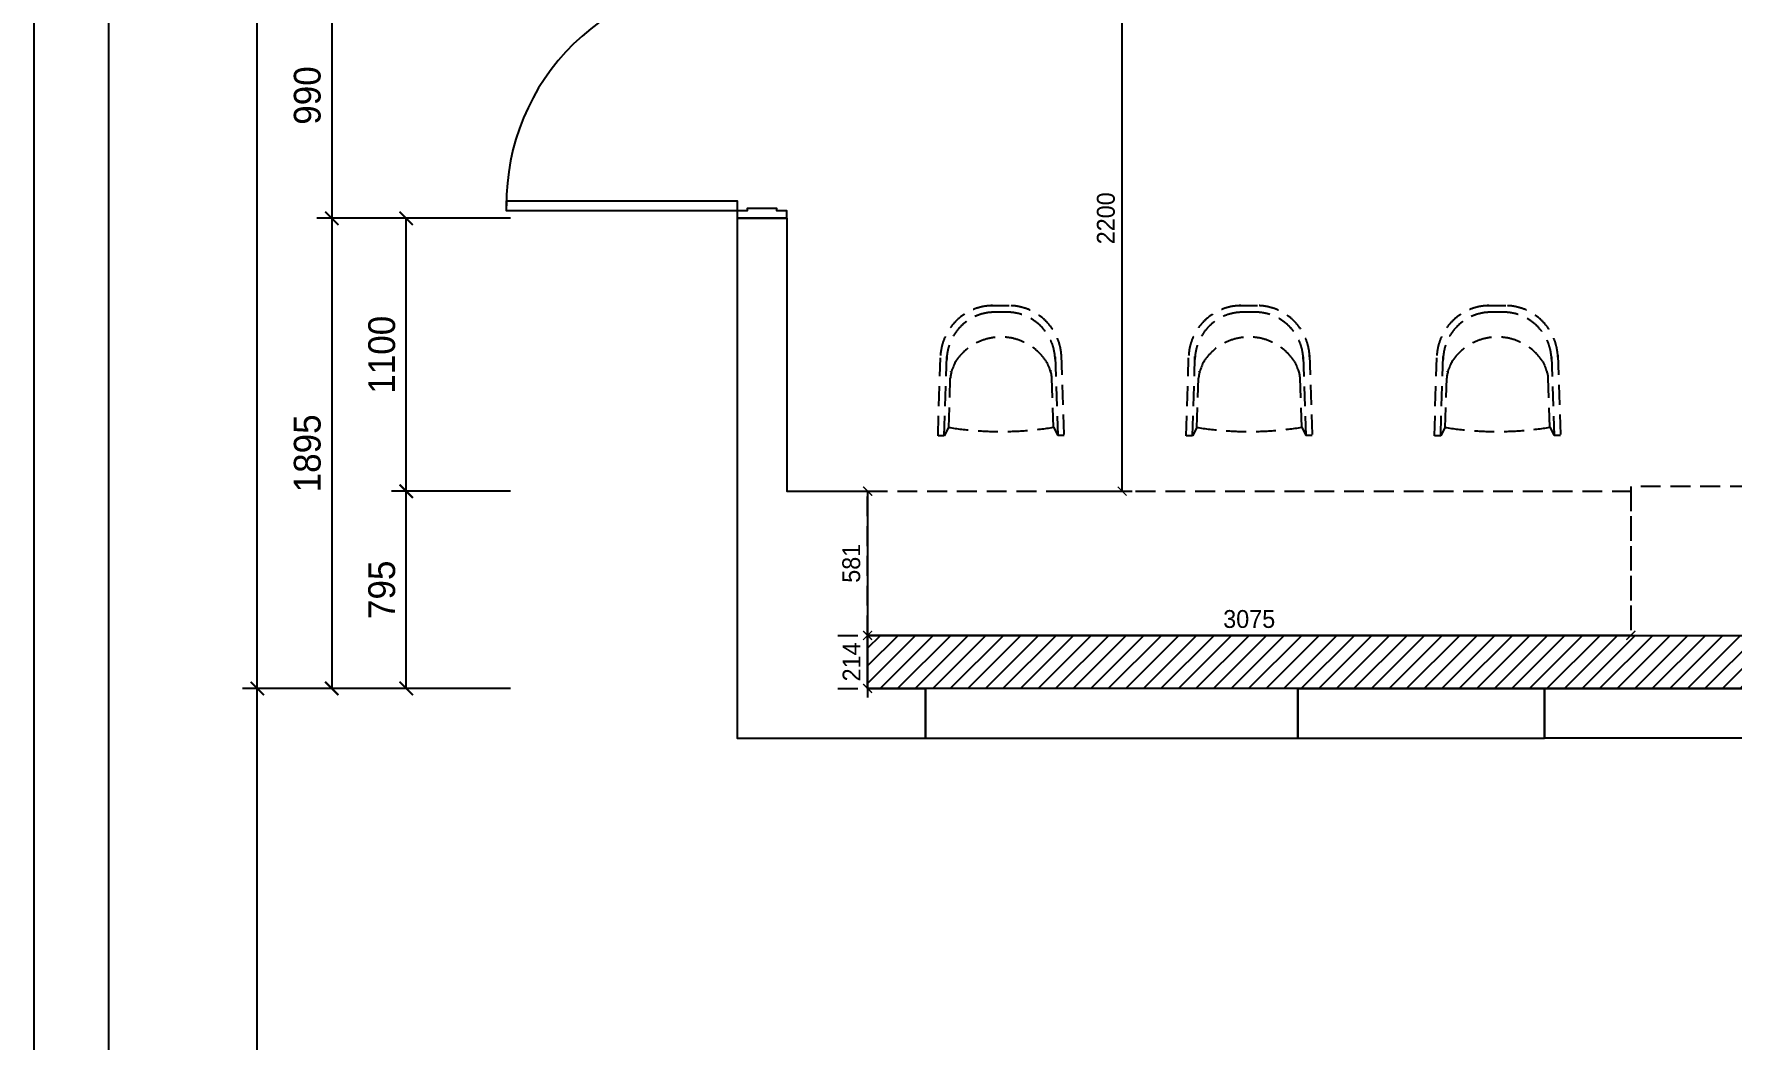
# Model space of a CAD drawing. Header units: millimetres. Extents: x 166504 to 219682, y 69800 to 112988.
# Drawn here: x 167104 to 173942, y 82182 to 86234 of the extents above; entities that cross this region are included whole.
import ezdxf
from ezdxf.enums import TextEntityAlignment as Align

# ---------------------------------------------------------------- set-up
doc = ezdxf.new("R2010")
doc.units = ezdxf.units.MM
doc.header["$LTSCALE"] = 100
doc.header["$PDMODE"] = 3
doc.linetypes.add('DH-HID2', pattern=[1.2, 0.8, -0.4])
doc.layers.get('DEFPOINTS').update_dxf_attribs({"color": 248})
for name, color, linetype in [('07-DIM WAL', 5, 'Continuous'), ('C-WALL1', 2, 'Continuous'), ('C-WIN', 4, 'Continuous'), ('CO-DO-FR', 7, 'Continuous'), ('CO-DOOR', 8, 'Continuous'), ('E-DIM(OUT)', 1, 'Continuous'), ('F-SYM', 7, 'Continuous'), ('FORM(YOURNAME)-11', 1, 'Continuous'), ('FU-FURM', 251, 'DH-HID2'), ('FUR1', 6, 'Continuous'), ('WAL NEW', 3, 'Continuous')]:
    doc.layers.add(name, color=color, linetype=linetype)
doc.styles.add('YOURNAME', font='HY울릉도M.TTF')
doc.dimstyles.new('YOURNAME-40', dxfattribs={"dimscale": 40, "dimtxt": 1.8, "dimasz": 0.9, "dimexe": 1, "dimexo": 3, "dimgap": 0.7, "dimtad": 1, "dimdec": 0, "dimzin": 0, "dimdsep": 46, "dimtxsty": 'YOURNAME', "dimblk": 'ARCHTICK', "dimcen": 0, "dimclrd": 1, "dimclre": 1, "dimclrt": 7, "dimadec": 0, "dimazin": 0, "dimtfac": 1, "dimtdec": 0, "dimtix": 1, "dimtmove": 2, "dimatfit": 3, "dimldrblk": 'ARCHTICK', "dimfxl": 1, "dimtolj": 1, "dimtzin": 0, "dimarcsym": 0})
doc.dimstyles.new('YOURNAME-60', dxfattribs={"dimscale": 60, "dimtxt": 1.8, "dimasz": 0.9, "dimexe": 1, "dimexo": 3, "dimgap": 0.7, "dimtad": 1, "dimdec": 0, "dimzin": 0, "dimdsep": 46, "dimtxsty": 'YOURNAME', "dimblk": 'ARCHTICK', "dimcen": 0, "dimclrd": 1, "dimclre": 1, "dimclrt": 7, "dimadec": 0, "dimazin": 0, "dimtfac": 1, "dimtdec": 0, "dimtix": 1, "dimtmove": 2, "dimatfit": 3, "dimldrblk": 'ARCHTICK', "dimfxl": 1, "dimtolj": 1, "dimtzin": 0, "dimarcsym": 0})

# ---------------------------------------------------------------- blocks, each defined once
blk = doc.blocks.new('FORM-PLAN')
at = {"layer": 'DEFPOINTS', "color": 158}
for points in [[(-71444, -2285), (10556, -2285), (10556, 55115), (-71444, 55115)], [(-69444, 53115), (-64, 53115), (-64, 1215), (-69444, 1215)]]:
    blk.add_lwpolyline(points, close=True, dxfattribs=at)
at = {"layer": 'FORM(YOURNAME)-11', "color": 250}
blk.add_lwpolyline([(-72444, -3285), (11556, -3285), (11556, 56115), (-72444, 56115)], close=True, dxfattribs=at)
at = {"layer": 'FORM(YOURNAME)-11', "color": 3, "style": 'YOURNAME'}
for tag, height, p in [('1', 450, (9905, 18188)), ('2', 450, (9905, 17544)), ('3', 450, (9905, 16257)), ('4', 450, (9905, 14326)), ('5', 515, (9905, 12009)), ('6', 515, (9905, 9757)), ('7', 515, (9905, 7504)), ('8', 515, (9905, 5252)), ('9', 515, (9905, 2999)), ('10', 515, (5655, 811)), ('11', 515, (9905, 747)), ('12', 515, (5655, -1441)), ('13', 515, (9905, -1441))]:
    blk.add_attdef(tag, text='', height=height, dxfattribs=at).set_placement(p, align=Align.MIDDLE_RIGHT)
blk = doc.blocks.new('VUDAUSEH')
at = {"layer": 'C-WALL1'}
for points in [[(164883.9, 107641.1), (164883.9, 105546.1), (165641.9, 105546.1)], [(165083.9, 107641.1), (164883.9, 107641.1), (165083.9, 107641.1), (165083.9, 106541.1), (165408.9, 106541.1), (165408.9, 105746.1), (165641.9, 105746.1), (165641.9, 105546.1), (165641.9, 105746.1)], [(167141.9, 105746.1), (167141.9, 105546.1), (167141.9, 105746.1), (168136.9, 105746.1), (168136.9, 105546.1), (168136.9, 105746.1)], [(167141.9, 105546.1), (168136.9, 105546.1)]]:
    blk.add_lwpolyline(points, dxfattribs=at)
at = {"layer": 'C-WIN'}
for points in [[(167141.9, 105746.1), (165641.9, 105746.1), (165641.9, 105546.1), (167141.9, 105546.1)], [(169636.9, 105546.1), (168136.9, 105546.1), (168136.9, 105746.1), (169636.9, 105746.1)]]:
    blk.add_lwpolyline(points, close=True, dxfattribs=at)
at = {"layer": 'CO-DO-FR'}
blk.add_lwpolyline([(164883.9, 107641.1), (165083.9, 107641.1), (165083.9, 107671.1), (165043.9, 107671.1), (165043.9, 107681.1), (164923.9, 107681.1), (164923.9, 107671.1), (164883.9, 107671.1), (164883.9, 107641.1)], close=True, dxfattribs=at)
at = {"layer": 'CO-DOOR'}
blk.add_lwpolyline([(163953.9, 107711.1), (164883.9, 107711.1), (164883.9, 107671.1), (163953.9, 107671.1)], close=True, dxfattribs=at)
blk.add_arc((164854.4, 107701.1), 900.5, 88.1182, 180.63629, dxfattribs=at)
blk = doc.blocks.new('_ArchTick')
at = {"color": 0, "linetype": 'ByBlock', "const_width": 0.15}
blk.add_lwpolyline([(-0.5, -0.5), (0.5, 0.5)], dxfattribs=at)
blk = doc.blocks.new('*D624')
at = {"layer": 'DEFPOINTS', "color": 0}
for p in [(168004.4, 90045.3), (169204.4, 90045.3), (169204.4, 83595.3)]:
    blk.add_point(p, dxfattribs=at)
at = {"layer": 'E-DIM(OUT)', "color": 1, "lineweight": -2}
for p, q in [((169024.4, 90045.3), (167944.4, 90045.3)), ((168004.4, 83595.3), (168004.4, 90045.3)), ((169024.4, 83595.3), (167944.4, 83595.3))]:
    blk.add_line(p, q, dxfattribs=at)
at = {"layer": 'E-DIM(OUT)', "color": 1, "lineweight": -2, "xscale": 54, "yscale": 54, "zscale": 54}
for p, rotation in [((168004.4, 90045.3), 90), ((168004.4, 83595.3), 270)]:
    blk.add_blockref('_ArchTick', p, dxfattribs=dict(at, rotation=rotation))
at = {"layer": 'E-DIM(OUT)', "color": 7, "insert": (167906.2, 86820.3), "char_height": 108, "attachment_point": 5, "rotation": 90, "style": 'YOURNAME'}
blk.add_mtext('\\A1;6450', dxfattribs=at)
blk = doc.blocks.new('*D628')
at = {"layer": 'DEFPOINTS', "color": 0}
for p in [(169204.4, 86480.3), (168304.4, 85490.3), (169204.4, 85490.3)]:
    blk.add_point(p, dxfattribs=at)
at = {"layer": 'E-DIM(OUT)', "color": 1, "lineweight": -2}
for p, q in [((169024.4, 86480.3), (168244.4, 86480.3)), ((168304.4, 86480.3), (168304.4, 85490.3)), ((169024.4, 85490.3), (168244.4, 85490.3))]:
    blk.add_line(p, q, dxfattribs=at)
at = {"layer": 'E-DIM(OUT)', "color": 1, "lineweight": -2, "xscale": 54, "yscale": 54, "zscale": 54}
for p, rotation in [((168304.4, 86480.3), 90), ((168304.4, 85490.3), 270)]:
    blk.add_blockref('_ArchTick', p, dxfattribs=dict(at, rotation=rotation))
at = {"layer": 'E-DIM(OUT)', "color": 7, "insert": (168206.2, 85985.3), "char_height": 108, "attachment_point": 5, "rotation": 90, "style": 'YOURNAME'}
blk.add_mtext('\\A1;990', dxfattribs=at)
blk = doc.blocks.new('*D629')
at = {"layer": 'DEFPOINTS', "color": 0}
for p in [(169204.4, 85490.3), (168304.4, 83595.3), (169204.4, 83595.3)]:
    blk.add_point(p, dxfattribs=at)
at = {"layer": 'E-DIM(OUT)', "color": 1, "lineweight": -2}
for p, q in [((169024.4, 85490.3), (168244.4, 85490.3)), ((168304.4, 85490.3), (168304.4, 83595.3)), ((169024.4, 83595.3), (168244.4, 83595.3))]:
    blk.add_line(p, q, dxfattribs=at)
at = {"layer": 'E-DIM(OUT)', "color": 1, "lineweight": -2, "xscale": 54, "yscale": 54, "zscale": 54}
for p, rotation in [((168304.4, 85490.3), 90), ((168304.4, 83595.3), 270)]:
    blk.add_blockref('_ArchTick', p, dxfattribs=dict(at, rotation=rotation))
at = {"layer": 'E-DIM(OUT)', "color": 7, "insert": (168206.2, 84542.8), "char_height": 108, "attachment_point": 5, "rotation": 90, "style": 'YOURNAME'}
blk.add_mtext('\\A1;1895', dxfattribs=at)
blk = doc.blocks.new('*D630')
at = {"layer": 'DEFPOINTS', "color": 0}
for p in [(168604.4, 84390.3), (169204.4, 84390.3), (169204.4, 83595.3)]:
    blk.add_point(p, dxfattribs=at)
at = {"layer": 'E-DIM(OUT)', "color": 1, "lineweight": -2}
for p, q in [((169024.4, 84390.3), (168544.4, 84390.3)), ((168604.4, 83595.3), (168604.4, 84390.3)), ((169024.4, 83595.3), (168544.4, 83595.3))]:
    blk.add_line(p, q, dxfattribs=at)
at = {"layer": 'E-DIM(OUT)', "color": 1, "lineweight": -2, "xscale": 54, "yscale": 54, "zscale": 54}
for p, rotation in [((168604.4, 84390.3), 90), ((168604.4, 83595.3), 270)]:
    blk.add_blockref('_ArchTick', p, dxfattribs=dict(at, rotation=rotation))
at = {"layer": 'E-DIM(OUT)', "color": 7, "insert": (168506.3, 83992.8), "char_height": 108, "attachment_point": 5, "rotation": 90, "style": 'YOURNAME'}
blk.add_mtext('\\A1;795', dxfattribs=at)
blk = doc.blocks.new('*D631')
at = {"layer": 'DEFPOINTS', "color": 0}
for p in [(168604.4, 85490.3), (169204.4, 85490.3), (169204.4, 84390.3)]:
    blk.add_point(p, dxfattribs=at)
at = {"layer": 'E-DIM(OUT)', "color": 1, "lineweight": -2}
for p, q in [((169024.4, 85490.3), (168544.4, 85490.3)), ((168604.4, 84390.3), (168604.4, 85490.3)), ((169024.4, 84390.3), (168544.4, 84390.3))]:
    blk.add_line(p, q, dxfattribs=at)
at = {"layer": 'E-DIM(OUT)', "color": 1, "lineweight": -2, "xscale": 54, "yscale": 54, "zscale": 54}
for p, rotation in [((168604.4, 85490.3), 90), ((168604.4, 84390.3), 270)]:
    blk.add_blockref('_ArchTick', p, dxfattribs=dict(at, rotation=rotation))
at = {"layer": 'E-DIM(OUT)', "color": 7, "insert": (168506.2, 84940.3), "char_height": 108, "attachment_point": 5, "rotation": 90, "style": 'YOURNAME'}
blk.add_mtext('\\A1;1100', dxfattribs=at)
blk = doc.blocks.new('F-122')
at = {"layer": 'FU-FURM'}
for p, q in [((-44.5, 507.6), (33.4, 507.7)), ((-26.5, 482.3), (26.6, 482.3)), ((-253.8, -17.2), (-244.1, 296.9)), ((-228.4, -17.2), (-218.5, 303.3)), ((-185.5, 277.2), (-187.7, 272.4)), ((-183.3, 281.4), (-185.5, 277.2)), ((182.6, 281.9), (184.8, 277.6)), ((184.8, 277.6), (187.1, 272.9)), ((217.8, 301.5), (228.5, -16.6)), ((243, 308.1), (253.9, -16.6)), ((-210.5, 16.6), (-204.3, 215.2)), ((-203.9, 218.6), (-204.3, 215.2)), ((-203.6, 221.9), (-203.9, 218.6)), ((-203.2, 225.1), (-203.6, 221.9)), ((-202.7, 228.2), (-203.2, 225.1)), ((-202.1, 231.5), (-202.7, 228.2)), ((-201.3, 234.9), (-202.1, 231.5)), ((-200.3, 238.5), (-201.3, 234.9)), ((-199.2, 242.4), (-200.3, 238.5)), ((-197.7, 246.9), (-199.2, 242.4)), ((-196, 251.7), (-197.7, 246.9)), ((-194.1, 256.9), (-196, 251.7)), ((-192.1, 262.1), (-194.1, 256.9)), ((-189.9, 267.4), (-192.1, 262.1)), ((-187.7, 272.4), (-189.9, 267.4)), ((187.1, 272.9), (189.3, 267.8)), ((189.3, 267.8), (191.4, 262.6)), ((191.4, 262.6), (193.5, 257.3)), ((193.5, 257.3), (195.4, 252.2)), ((195.4, 252.2), (197.1, 247.4)), ((197.1, 247.4), (198.6, 242.9)), ((198.6, 242.9), (199.8, 239)), ((199.8, 239), (200.7, 235.4)), ((200.7, 235.4), (201.5, 232)), ((201.5, 232), (202.1, 228.7)), ((202.1, 228.7), (202.6, 225.6)), ((202.6, 225.6), (203, 222.4)), ((203, 222.4), (203.4, 219.1)), ((203.4, 219.1), (203.8, 215.7)), ((203.8, 215.7), (210.4, 17.1)), ((-211.6, 16.7), (-228.4, -17.2)), ((211.5, 17.2), (228.5, -16.6)), ((-228.4, -17.2), (-253.8, -17.2)), ((253.9, -16.6), (228.5, -16.6))]:
    blk.add_line(p, q, dxfattribs=at)
for centre, radius, start, end in [((-30.8, 294), 213.6, 90.90916, 178.7855), ((-24.5, 286.7), 194.3, 90.90924, 178.78542), ((23.8, 286.8), 194.3, 1.35653, 89.23304), ((30.1, 294.1), 213.6, 1.35671, 89.233), ((-0.2, 162.3), 218.5, 33.19496, 146.94725), ((-0.2, 162.3), 218.5, 158.34937, 158.47219), ((-0.2, 162.3), 218.5, 21.66998, 21.79281), ((-1.7, 1330.6), 1330.6, 260.92322, 279.2189)]:
    blk.add_arc(centre, radius, start, end, dxfattribs=at)
blk = doc.blocks.new('*D886')
at = {"layer": '07-DIM WAL', "color": 1, "lineweight": -2}
for p, q in [((171489.1, 84390.3), (171489.1, 86590.3)), ((171552.2, 86590.3), (171529.1, 86590.3)), ((171219.6, 84390.3), (171529.1, 84390.3))]:
    blk.add_line(p, q, dxfattribs=at)
at = {"layer": 'DEFPOINTS', "color": 0}
for p in [(171432.2, 86590.3), (171489.1, 86590.3), (171099.6, 84390.3)]:
    blk.add_point(p, dxfattribs=at)
at = {"layer": '07-DIM WAL', "color": 1, "lineweight": -2, "xscale": 36, "yscale": 36, "zscale": 36}
for p, rotation in [((171489.1, 86590.3), 90), ((171489.1, 84390.3), 270)]:
    blk.add_blockref('_ArchTick', p, dxfattribs=dict(at, rotation=rotation))
at = {"layer": '07-DIM WAL', "color": 7, "insert": (171423.7, 85490.3), "char_height": 72, "attachment_point": 5, "rotation": 90, "style": 'YOURNAME'}
blk.add_mtext('\\A1;2200', dxfattribs=at)
blk = doc.blocks.new('*D887')
at = {"layer": '07-DIM WAL', "color": 1, "lineweight": -2}
for p, q in [((173538.4, 83929.3), (173538.4, 83849.3)), ((173538.4, 83809.3), (170463.4, 83809.3)), ((170463.4, 83689.3), (170463.4, 83769.3))]:
    blk.add_line(p, q, dxfattribs=at)
at = {"layer": 'DEFPOINTS', "color": 0}
for p in [(170463.4, 83809.3), (170463.4, 83809.3), (173538.4, 83809.3)]:
    blk.add_point(p, dxfattribs=at)
at = {"layer": '07-DIM WAL', "color": 1, "lineweight": -2, "xscale": 36, "yscale": 36, "zscale": 36, "rotation": 180}
blk.add_blockref('_ArchTick', (170463.4, 83809.3), dxfattribs=at)
at = {"layer": '07-DIM WAL', "color": 1, "lineweight": -2, "xscale": 36, "yscale": 36, "zscale": 36}
blk.add_blockref('_ArchTick', (173538.4, 83809.3), dxfattribs=at)
at = {"layer": '07-DIM WAL', "color": 7, "insert": (172000.9, 83874.7), "char_height": 72, "attachment_point": 5, "style": 'YOURNAME'}
blk.add_mtext('\\A1;3075', dxfattribs=at)
blk = doc.blocks.new('*D888')
at = {"layer": '07-DIM WAL', "color": 1, "lineweight": -2}
for p, q in [((170343.4, 84390.3), (170423.4, 84390.3)), ((170463.4, 84390.3), (170463.4, 83809.3)), ((170343.4, 83809.3), (170423.4, 83809.3))]:
    blk.add_line(p, q, dxfattribs=at)
at = {"layer": 'DEFPOINTS', "color": 0}
for p in [(170463.4, 84390.3), (170463.4, 83809.3), (170463.4, 83809.3)]:
    blk.add_point(p, dxfattribs=at)
at = {"layer": '07-DIM WAL', "color": 1, "lineweight": -2, "xscale": 36, "yscale": 36, "zscale": 36}
for p, rotation in [((170463.4, 84390.3), 90), ((170463.4, 83809.3), 270)]:
    blk.add_blockref('_ArchTick', p, dxfattribs=dict(at, rotation=rotation))
at = {"layer": '07-DIM WAL', "color": 7, "insert": (170397.9, 84099.8), "char_height": 72, "attachment_point": 5, "rotation": 90, "style": 'YOURNAME'}
blk.add_mtext('\\A1;581', dxfattribs=at)
blk = doc.blocks.new('*D889')
at = {"layer": '07-DIM WAL', "color": 1, "lineweight": -2}
for p, q in [((170463.4, 83845.3), (170463.4, 83559.3)), ((170343.4, 83809.3), (170423.4, 83809.3)), ((170343.4, 83595.3), (170423.4, 83595.3))]:
    blk.add_line(p, q, dxfattribs=at)
at = {"layer": 'DEFPOINTS', "color": 0}
for p in [(170463.4, 83809.3), (170463.4, 83595.3), (170463.4, 83595.3)]:
    blk.add_point(p, dxfattribs=at)
at = {"layer": '07-DIM WAL', "color": 1, "lineweight": -2, "xscale": 36, "yscale": 36, "zscale": 36}
for p, rotation in [((170463.4, 83809.3), 270), ((170463.4, 83595.3), 90)]:
    blk.add_blockref('_ArchTick', p, dxfattribs=dict(at, rotation=rotation))
at = {"layer": '07-DIM WAL', "color": 7, "insert": (170398.6, 83702.3), "char_height": 72, "attachment_point": 5, "rotation": 90, "style": 'YOURNAME'}
blk.add_mtext('\\A1;214', dxfattribs=at)

msp = doc.modelspace()

# ---------------------------------------------------------------- hatches: boundary and pattern name
at = {"layer": 'WAL NEW'}
h = msp.add_hatch(dxfattribs=at)
h.set_pattern_fill('_USER', color=256, scale=50, angle=45, pattern_type=0)
h.set_pattern_definition([(45, (0, -15), (-35.355339, 35.355339), [])])
h.paths.add_polyline_path([(181966.4, 83590.3), (181757.4, 83590.3), (181757.4, 83795.3), (181244.4, 83795.3), (181244.4, 83590.3), (175614.4, 83590.3), (175614.4, 83800.3), (175094.4, 83800.3), (175094.4, 83595.3), (170463.4, 83595.3), (170463.4, 83809.3), (181766.4, 83809.3, -0.414214), (181966.4, 83609.3)])
h.paths.add_polyline_path([(179968, 84106.3), (179968, 84293.3), (180114.9, 84293.3), (180114.9, 84106.3)], flags=9)
h.paths.add_polyline_path([(170325, 83599.5), (170325, 83805.1), (170470.7, 83805.1), (170470.7, 83599.5)], flags=9)
h.paths.add_polyline_path([(170323.7, 84003.7), (170323.7, 84195.9), (170470.6, 84195.9), (170470.6, 84003.7)], flags=9)
h.paths.add_polyline_path([(171865.4, 83948.9), (172136.3, 83948.9), (172136.3, 83802), (171865.4, 83802)], flags=9)

# ---------------------------------------------------------------- linework, layer by layer
at = {"layer": 'FU-FURM'}
for points in [[(170463.4, 84390.3), (173538.4, 84390.3), (173538.4, 83809.3), (170463.4, 83809.3)], [(173538.4, 83809.3), (174138.4, 83809.3), (174138.4, 84409.3), (173538.4, 84409.3)]]:
    msp.add_lwpolyline(points, close=True, dxfattribs=at)
at = {"layer": 'FUR1', "color": 3, "transparency": 33554687}
msp.add_lwpolyline([(170138.4, 84715.3), (170138.4, 84390.3), (170463.4, 84390.3)], dxfattribs=at)
msp.add_lwpolyline([(181966.4, 83590.3), (181757.4, 83590.3), (181757.4, 83795.3), (181244.4, 83795.3), (181244.4, 83590.3), (175614.4, 83590.3), (175614.4, 83800.3), (175094.4, 83800.3), (175094.4, 83595.3), (170463.4, 83595.3), (170463.4, 83809.3), (181766.4, 83809.3, -0.414214), (181966.4, 83609.3), (181966.4, 83590.3)], format="xyb", dxfattribs=at)

# ---------------------------------------------------------------- block references
msp.add_blockref('VUDAUSEH', (5054.4, -22150.8))
at = {"layer": 'F-SYM', "xscale": 0.3, "yscale": 0.3, "zscale": 0.3}
msp.add_blockref('FORM-PLAN', (188837.6, 78665.7), dxfattribs=at)
at = {"layer": 'FU-FURM'}
for p in [(171000.9, 84630.9), (172000.9, 84630.9), (173000.9, 84630.9)]:
    msp.add_blockref('F-122', p, dxfattribs=at)

# ---------------------------------------------------------------- dimensions: what is measured, and where the dimension line sits
at = {"layer": '07-DIM WAL'}
for base, p1, p2, picture, middle in [((171489.1, 86590.3), (171099.6, 84390.3), (171432.2, 86590.3), '*D886', (171423.7, 85490.3)), ((170463.4, 83809.3), (170463.4, 84390.3), (170463.4, 83809.3), '*D888', (170397.9, 84099.8)), ((170463.4, 83595.3), (170463.4, 83809.3), (170463.4, 83595.3), '*D889', (170398.6, 83702.3))]:
    dim = msp.add_linear_dim(base=base, p1=p1, p2=p2, angle=90, dimstyle='YOURNAME-40', dxfattribs=at)
    dim.commit()
    dim.dimension.update_dxf_attribs({"geometry": picture, "text_midpoint": middle})
dim = msp.add_linear_dim(base=(170463.4, 83809.3), p1=(173538.4, 83809.3), p2=(170463.4, 83809.3), dimstyle='YOURNAME-40', dxfattribs=at)
dim.commit()
dim.dimension.update_dxf_attribs({"geometry": '*D887', "text_midpoint": (172000.9, 83874.7)})
at = {"layer": 'E-DIM(OUT)'}
for base, p1, p2, picture, middle in [((168004.4, 90045.3), (169204.4, 83595.3), (169204.4, 90045.3), '*D624', (167906.2, 86820.3)), ((168304.4, 85490.3), (169204.4, 86480.3), (169204.4, 85490.3), '*D628', (168206.2, 85985.3)), ((168304.4, 83595.3), (169204.4, 85490.3), (169204.4, 83595.3), '*D629', (168206.2, 84542.8)), ((168604.4, 85490.3), (169204.4, 84390.3), (169204.4, 85490.3), '*D631', (168506.2, 84940.3)), ((168604.4, 84390.3), (169204.4, 83595.3), (169204.4, 84390.3), '*D630', (168506.3, 83992.8))]:
    dim = msp.add_linear_dim(base=base, p1=p1, p2=p2, angle=90, dimstyle='YOURNAME-60', dxfattribs=at)
    dim.commit()
    dim.dimension.update_dxf_attribs({"geometry": picture, "text_midpoint": middle})

doc.saveas('drawing.dxf')
